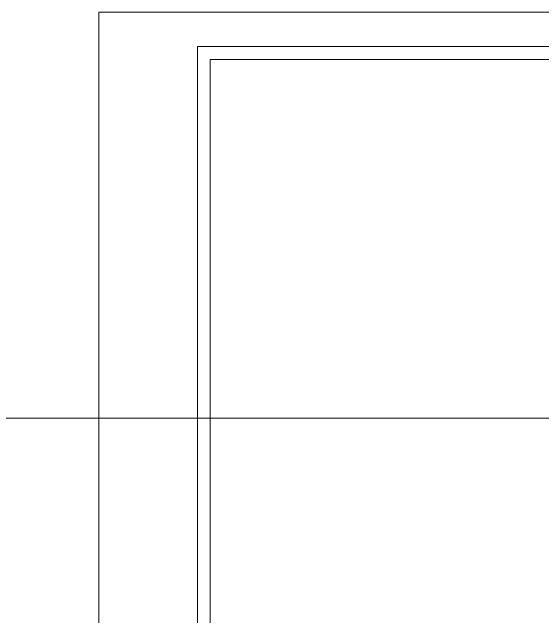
# Model space of a CAD drawing. Header units: metres. Extents: x -19025 to 34897, y -14024 to 26069.
# Drawn here: x 7828 to 11130, y 891 to 4653 of the extents above; entities that cross this region are included whole.
import ezdxf
from ezdxf.enums import TextEntityAlignment as Align

# ---------------------------------------------------------------- set-up
doc = ezdxf.new("R2010")
doc.units = ezdxf.units.M
doc.header["$MEASUREMENT"] = 0
doc.layers.add('11__100 Achsraster', color=7, linetype='Continuous')
doc.layers.add('930 Beschriftung Allgemein', color=7, linetype='Continuous')
doc.styles.add('ERSTELLTER_STIL_4', font='arialbd.ttf')
doc.linetypes.add('Grenze Bezirk', pattern='A,0,[2,22HAUS116_412 STG1 _ 2.DG_IndexB_2026-08-161.Shx,S=0.001587,R=0,X=0,Y=0],-0.25,0', length=0.25)

# ---------------------------------------------------------------- blocks, each defined once
blk = doc.blocks.new('Standard-Rastermarker_15')
at = {"layer": '11__100 Achsraster', "color": 8, "linetype": 'Grenze Bezirk', "lineweight": 5}
blk.add_line((1, 0), (28.2214, 0), dxfattribs=at)
at = {"layer": '11__100 Achsraster', "color": 8, "lineweight": 5, "style": 'ERSTELLTER_STIL_4'}
blk.add_attdef('AC_MarkerText_1', text='', height=0.2, rotation=270, dxfattribs=at).set_placement((29.6171, -0.0457), align=Align.TOP_CENTER)

msp = doc.modelspace()

# ---------------------------------------------------------------- linework, layer by layer
at = {"layer": '930 Beschriftung Allgemein', "color": 254, "linetype": 'Continuous', "lineweight": 9, "true_color": 0xd4d4d4}
msp.add_lwpolyline([(11411.332, 4652.834), (8367.482, 4652.834), (8367.484, -1286.883), (8961.198, -1286.885)], dxfattribs=at)
at = {"layer": '930 Beschriftung Allgemein', "color": 253, "linetype": 'Continuous', "lineweight": 9, "true_color": 0x9f9f9f, "flags": 128}
msp.add_lwpolyline([(11411.331, 4438.891), (8981.34, 4438.886), (8981.34, -3873.029), (11411.342, -3873.021)], close=True, dxfattribs=at)
at = {"layer": '930 Beschriftung Allgemein', "color": 253, "linetype": 'Continuous', "lineweight": 9, "true_color": 0x9f9f9f}
msp.add_lwpolyline([(11391.728, 4358.891), (9061.34, 4358.887), (9061.34, -3793.029), (11362.627, -3793.025)], dxfattribs=at)

# ---------------------------------------------------------------- block references
at = {"layer": '11__100 Achsraster', "color": 7, "linetype": 'Continuous', "lineweight": 18, "xscale": 1000, "yscale": 1000, "zscale": 1000}
msp.add_blockref('Standard-Rastermarker_15', (5176.099, 2126.928), dxfattribs=at)

doc.saveas('drawing.dxf')
